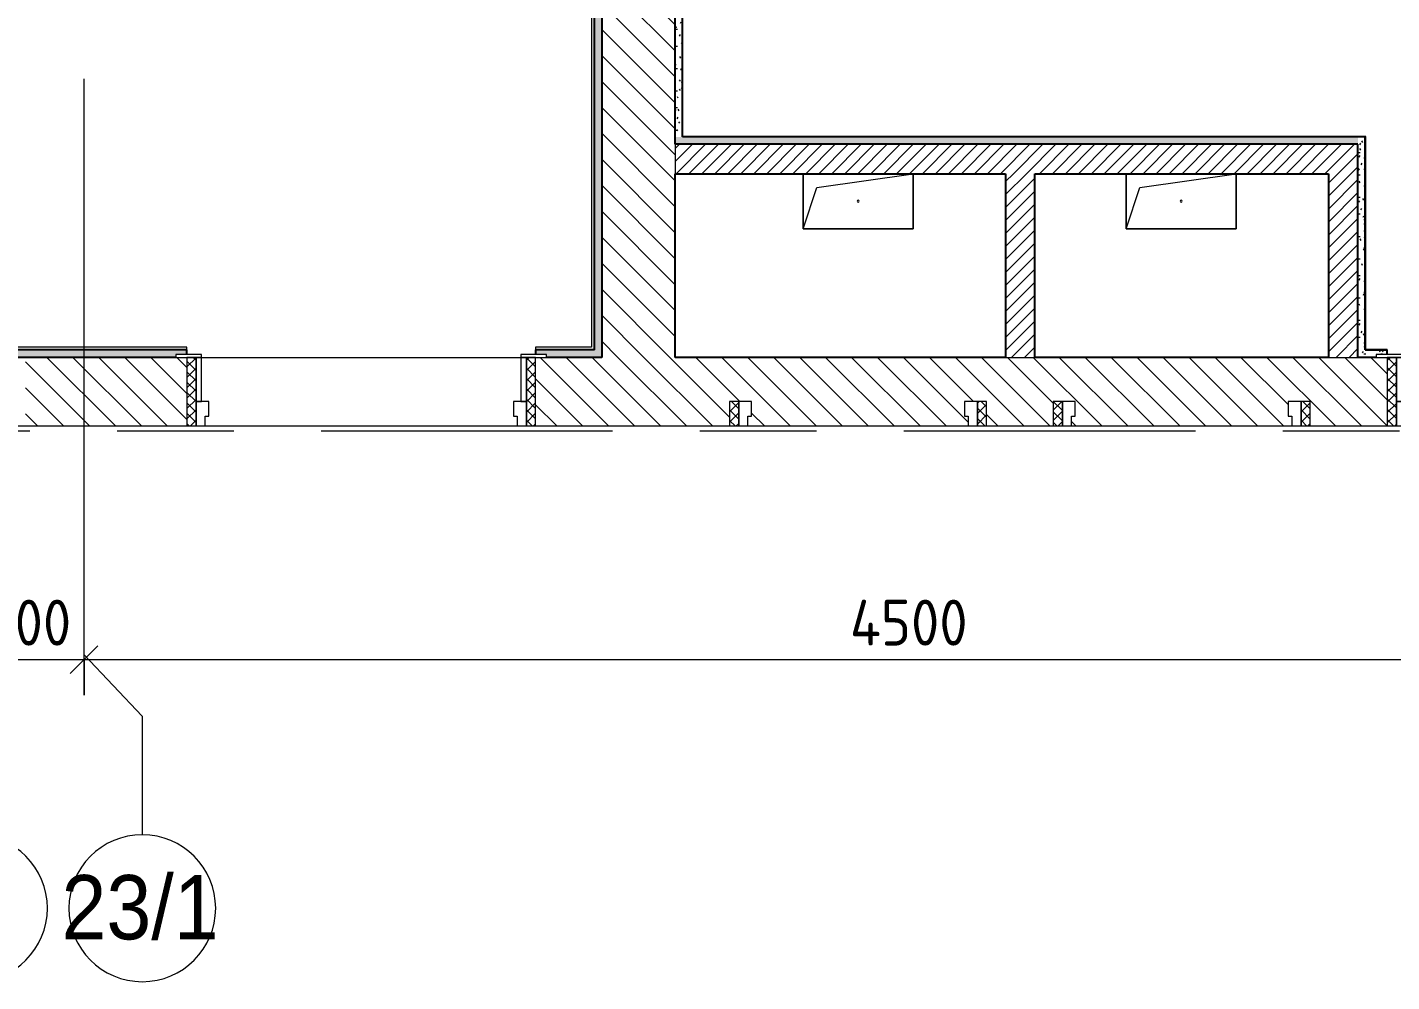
# Model space of a CAD drawing. Header units: millimetres. Extents: x 54725 to 263872, y -8553 to 29614.
# Drawn here: x 84705 to 88422, y 11900 to 14499 of the extents above; entities that cross this region are included whole.
import ezdxf

# ---------------------------------------------------------------- set-up
doc = ezdxf.new("R2010")
doc.units = ezdxf.units.MM
doc.linetypes.add('Осевая', pattern=[1587.5, 317.5, -238.125, 793.75, -238.125])
for name, color, linetype, lineweight in [('A-ANNO-DIMS', 7, 'Continuous', 9), ('A-ANNO-DIMS-50', 7, 'Continuous', 9), ('A-DETL-GENF', 7, 'Continuous', 9), ('A-DOOR', 7, 'Continuous', 9), ('A-DOOR-FRAM', 7, 'Continuous', 15), ('A-DOOR-FRAM-1', 7, 'Continuous', 9), ('A-GENM', 7, 'Continuous', 9), ('A-WALL', 7, 'Continuous', 9), ('I-WALL', 7, 'Continuous', 9), ('Оси', 7, 'Continuous', 9), ('Оси-1', 7, 'Continuous', 20), ('Оси-2', 7, 'Осевая', 9)]:
    doc.layers.add(name, color=color, linetype=linetype, lineweight=lineweight)
doc.layers.add('A-WALL-3', color=7, linetype='Continuous', lineweight=25, true_color=0x3c3c3c)
doc.layers.add('A-WALL-FNSH-2', color=7, linetype='Continuous', lineweight=15, true_color=0x3c3c3c)
doc.styles.add('Arial', font='arial.ttf', dxfattribs={"width": 0.9, "height": 175})
doc.styles.add('ISOCPEUR', font='isocpeur.ttf', dxfattribs={"width": 0.9, "height": 125})
doc.dimstyles.new('ISO-2_5_0_9К_БОЛЬШОЙ', dxfattribs={"dimscale": 304.8, "dimtxt": 124.497647, "dimasz": 0.246063, "dimexe": 0.19685, "dimexo": 0.492126, "dimgap": 0, "dimtad": 1, "dimdec": 0, "dimrnd": 10, "dimzin": 0, "dimdsep": 46, "dimtxsty": 'ISOCPEUR', "dimblk1": 'OBLIQUE', "dimblk2": 'OBLIQUE', "dimsah": 1, "dimcen": 0.09, "dimdle": 0.19685, "dimazin": 0, "dimtfac": 1, "dimtdec": 4, "dimtix": 1, "dimtmove": 0, "dimatfit": 3, "dimfxl": 1, "dimtvp": 1, "dimtolj": 1, "dimtzin": 0, "dimarcsym": 2})
pattern_1 = [(135, (0, 0), (-35.35534, -35.35534), [])]
pattern_2 = [(45, (0, 0), (-17.6776695, 17.6776695), [])]
pattern_3 = [(0, (0, 0), (60.96, 15.24), [5.029, -40.691, 5.029, -40.691, -243.84]), (0, (0, 0), (60.96, 15.24), [-91.44, 5.029, -86.411, 5.029, -40.691, -106.68]), (0, (0, 0), (60.96, 15.24), [-228.6, 5.029, -25.451, 5.029, -71.171]), (120, (22.86, 7.62), (-43.6782272, 45.1729086), [5.029, -40.691, 5.029, -40.691, -243.84]), (120, (22.86, 7.62), (-43.6782272, 45.1729086), [-91.44, 5.029, -86.411, 5.029, -40.691, -106.68]), (120, (22.86, 7.62), (-43.6782272, 45.1729086), [-228.6, 5.029, -25.451, 5.029, -71.171]), (240, (30.48, 38.1), (-17.2817728, -60.4129086), [5.029, -40.691, 5.029, -40.691, -243.84]), (240, (30.48, 38.1), (-17.2817728, -60.4129086), [-91.44, 5.029, -86.411, 5.029, -40.691, -106.68]), (240, (30.48, 38.1), (-17.2817728, -60.4129086), [-228.6, 5.029, -25.451, 5.029, -71.171])]

# ---------------------------------------------------------------- blocks, each defined once
blk = doc.blocks.new('110_Дверь_СКБ_1Ст_Внутренняя1 - Д-8 950x2100h_охрана-31784688-Фрагмент 1_10_ Пищеблок')
at = {"layer": 'A-DOOR'}
h = blk.add_hatch(dxfattribs=at)
h.set_pattern_fill('FP_17', color=256, style=0, pattern_type=2)
h.set_pattern_definition([(135, (1826.41, 164.685), (-14.14214, -14.14214), []), (225, (1826.41, 164.685), (14.14214, -14.14214), [])])
h.paths.add_polyline_path([(462.5, 87.5), (462.5, -100), (487.5, -100), (487.5, 87.5)])
at = {"layer": 'A-DOOR-FRAM-1'}
h = blk.add_hatch(dxfattribs=at)
h.set_pattern_fill('FP_18', color=256, style=0, pattern_type=2)
h.set_pattern_definition([(45, (-296.384, 164.685), (-14.1421, 14.1421), []), (135, (-296.384, 164.685), (-14.1421, -14.1421), [])])
h.paths.add_polyline_path([(-462.5, 87.5), (-462.5, -100), (-437.5, -100), (-437.5, 87.5)])
at = {"layer": 'A-DOOR-FRAM'}
for p, q in [((-462.5, 87.5), (-462.5, -100)), ((-437.5, 87.5), (-437.5, 20)), ((-437.5, -100), (-437.5, 87.5)), ((-412.5, 60), (-412.5, 87.5)), ((437.5, 87.5), (437.5, 60)), ((462.5, 20), (462.5, 87.5)), ((462.5, 87.5), (462.5, -100)), ((487.5, -100), (487.5, 87.5)), ((-402.5, 60), (-412.5, 60)), ((-402.5, 20), (-402.5, 60)), ((437.5, 60), (427.5, 60)), ((427.5, 60), (427.5, 20)), ((-437.5, 20), (-402.5, 20)), ((-422.5, 20), (-437.5, 20)), ((-437.5, 20), (-437.5, -100)), ((-422.5, -100), (-422.5, 20)), ((427.5, 20), (462.5, 20)), ((462.5, 20), (447.5, 20)), ((447.5, 20), (447.5, -100)), ((462.5, -100), (462.5, 20)), ((-422.5, -100), (-492.5, -100)), ((-492.5, -100), (-492.5, -108)), ((-492.5, -108), (-422.5, -108)), ((-462.5, -100), (-437.5, -100)), ((-437.5, -100), (-422.5, -100)), ((-422.5, -108), (-422.5, -100)), ((447.5, -100), (462.5, -100)), ((517.5, -100), (447.5, -100)), ((447.5, -100), (447.5, -108)), ((447.5, -108), (517.5, -108)), ((462.5, -100), (487.5, -100)), ((517.5, -108), (517.5, -100))]:
    blk.add_line(p, q, dxfattribs=at)
blk = doc.blocks.new('110_Дверь_СКБ_1Ст - д-18 700x2100h_Технический шкаф ЭОМ и СС-23257539-Фрагмент 1_10_ Пищеблок')
at = {"layer": 'A-DOOR'}
h = blk.add_hatch(dxfattribs=at)
h.set_pattern_fill('FP_29', color=256, style=0, pattern_type=2)
h.set_pattern_definition([(135, (1951.41, 164.685), (-14.14214, -14.14214), []), (225, (1951.41, 164.685), (14.14214, -14.14214), [])])
h.paths.add_polyline_path([(337.5, 87.5), (337.5, 20), (362.5, 20), (362.5, 87.5)])
at = {"layer": 'A-DOOR-FRAM-1'}
h = blk.add_hatch(dxfattribs=at)
h.set_pattern_fill('FP_30', color=256, style=0, pattern_type=2)
h.set_pattern_definition([(45, (-171.384, 164.685), (-14.1421, 14.1421), []), (135, (-171.384, 164.685), (-14.1421, -14.1421), [])])
h.paths.add_polyline_path([(-337.5, 87.5), (-337.5, 20), (-312.5, 20), (-312.5, 87.5)])
at = {"layer": 'A-DOOR-FRAM'}
for p, q in [((-337.5, 87.5), (-337.5, 20)), ((-312.5, 87.5), (-312.5, 20)), ((-312.5, 20), (-312.5, 87.5)), ((-287.5, 60), (-287.5, 87.5)), ((312.5, 87.5), (312.5, 60)), ((337.5, 20), (337.5, 87.5)), ((337.5, 87.5), (337.5, 20)), ((362.5, 20), (362.5, 87.5)), ((-277.5, 60), (-287.5, 60)), ((-277.5, 20), (-277.5, 60)), ((312.5, 60), (302.5, 60)), ((302.5, 60), (302.5, 20)), ((-337.5, 20), (-312.5, 20)), ((-312.5, 20), (-277.5, 20)), ((302.5, 20), (337.5, 20)), ((337.5, 20), (362.5, 20))]:
    blk.add_line(p, q, dxfattribs=at)
blk = doc.blocks.new('GM_Отверстие прямоугольное _в плите_ - Отверстие-V11-Фрагмент 1_10_ Пищеблок')
at = {"layer": 'A-GENM'}
for p, q in [((-150, -75), (-150, 75)), ((-150, 75), (-150, -75)), ((-112.5, 37.5), (150, 75)), ((150, 75), (150, -75)), ((150, -75), (150, 75)), ((-150, -75), (-112.5, 37.5)), ((150, -75), (-150, -75)), ((-150, -75), (150, -75))]:
    blk.add_line(p, q, dxfattribs=at)
for start, end in [(360, 180), (180, 360)]:
    blk.add_arc((0, 0), 2.5, start, end, dxfattribs=at)
blk = doc.blocks.new('DET_L_Линия разрыва - М100-30705228-Фрагмент 1_10_ Пищеблок')
at = {"layer": 'A-DETL-GENF'}
blk.add_line((35720, 0), (18160, 0), dxfattribs=at)
blk = doc.blocks.new('Ось сетки - D8-29747960-Фрагмент 1_10_ Пищеблок')
at = {"layer": 'Оси-1'}
for start, end in [(360, 180), (180, 360)]:
    blk.add_arc((0, 0), 4, start, end, dxfattribs=at)
blk = doc.blocks.new('DIMBLOCK16-Фрагмент 1_10_ Пищеблок')
at = {"layer": 'A-ANNO-DIMS-50'}
for p, q in [((84560, 12679.9), (84560, 12836.9)), ((84860, 12679.9), (84860, 12836.9)), ((84560, 12776.9), (84860, 12776.9)), ((84560, 12776.9), (84560, 12679.9)), ((84860, 12776.9), (84860, 12679.9))]:
    blk.add_line(p, q, dxfattribs=at)
at = {"layer": 'A-ANNO-DIMS-50', "lineweight": 20}
for p, q in [((84560, 12776.9), (84597.5, 12814.4)), ((84860, 12776.9), (84897.5, 12814.4)), ((84560, 12776.9), (84522.5, 12739.4)), ((84860, 12776.9), (84822.5, 12739.4))]:
    blk.add_line(p, q, dxfattribs=at)
at = {"layer": 'A-ANNO-DIMS-50', "color": 0, "insert": (84591.5, 12940.2), "char_height": 125, "width": 284.429, "attachment_point": 1, "line_spacing_factor": 1.149209, "style": 'ISOCPEUR'}
blk.add_mtext('300', dxfattribs=at)
blk = doc.blocks.new('_Oblique')
at = {"color": 0, "linetype": 'ByBlock', "lineweight": -2}
blk.add_line((-0.5, -0.5), (0.5, 0.5), dxfattribs=at)
blk = doc.blocks.new('DIMBLOCK17-Фрагмент 1_10_ Пищеблок')
at = {"layer": 'A-ANNO-DIMS-50'}
for p, q in [((84860, 12679.9), (84860, 12836.9)), ((89360, 12679.9), (89360, 12836.9)), ((84860, 12776.9), (89420, 12776.9)), ((84860, 12776.9), (84860, 12679.9)), ((89360, 12776.9), (89360, 12679.9))]:
    blk.add_line(p, q, dxfattribs=at)
at = {"layer": 'A-ANNO-DIMS-50', "lineweight": 20}
for p, q in [((84860, 12776.9), (84897.5, 12814.4)), ((89360, 12776.9), (89397.5, 12814.4)), ((84860, 12776.9), (84822.5, 12739.4)), ((89360, 12776.9), (89322.5, 12739.4))]:
    blk.add_line(p, q, dxfattribs=at)
at = {"layer": 'A-ANNO-DIMS-50', "color": 0, "insert": (86946, 12940.2), "char_height": 125, "width": 393.604, "attachment_point": 1, "line_spacing_factor": 1.149209, "style": 'ISOCPEUR'}
blk.add_mtext('4500', dxfattribs=at)

msp = doc.modelspace()

# ---------------------------------------------------------------- hatches: boundary and pattern name
at = {"layer": 'I-WALL'}
h = msp.add_hatch(dxfattribs=at)
h.set_pattern_fill('FP_35', color=256, style=0, pattern_type=2)
h.set_pattern_definition(pattern_3)
h.paths.add_polyline_path([(86250, 13620), (86270, 13620), (86270, 16100), (86250, 16100), (86250, 13628)])
h = msp.add_hatch(dxfattribs=at)
h.set_pattern_fill('FP_5', color=256, style=0, pattern_type=2)
h.set_pattern_definition(pattern_1)
h.paths.add_polyline_path([(86470, 13600), (86470, 16100), (86270, 16100), (86270, 13600)])
h = msp.add_hatch(dxfattribs=at)
h.set_pattern_fill('FP_35', color=256, style=0, pattern_type=2)
h.set_pattern_definition(pattern_3)
h.paths.add_polyline_path([(86490, 14200), (86490, 14650), (86470, 14650), (86470, 14200)])
h = msp.add_hatch(dxfattribs=at)
h.set_pattern_fill('FP_35', color=256, style=0, pattern_type=2)
h.set_pattern_definition(pattern_3)
h.paths.add_polyline_path([(88330, 14180), (88330, 14200), (86470, 14200), (86470, 14180), (87751.1, 14180)])
h = msp.add_hatch(dxfattribs=at)
h.set_pattern_fill('FP_35', color=256, style=0, pattern_type=2)
h.set_pattern_definition(pattern_3)
h.paths.add_polyline_path([(88330, 13600), (88350, 13600), (88350, 14200), (88330, 14200), (88330, 13986.4)])
h = msp.add_hatch(dxfattribs=at)
h.set_pattern_fill('FP_28', color=256, style=0, pattern_type=2)
h.set_pattern_definition(pattern_2)
h.paths.add_polyline_path([(88250, 14100), (88330, 14100), (88330, 14180), (86470, 14180), (86470, 14100), (87751.1, 14100)])
h = msp.add_hatch(dxfattribs=at)
h.set_pattern_fill('FP_28', color=256, style=0, pattern_type=2)
h.set_pattern_definition(pattern_2)
h.paths.add_polyline_path([(87370, 13600), (87450, 13600), (87450, 14100), (87370, 14100), (87370, 13986.4)])
h = msp.add_hatch(dxfattribs=at)
h.set_pattern_fill('FP_28', color=256, style=0, pattern_type=2)
h.set_pattern_definition(pattern_2)
h.paths.add_polyline_path([(88330, 13600), (88330, 14100), (88250, 14100), (88250, 13600)])
h = msp.add_hatch(dxfattribs=at)
h.set_pattern_fill('FP_35', color=256, style=0, pattern_type=2)
h.set_pattern_definition(pattern_3)
h.paths.add_polyline_path([(86120, 13600), (86270, 13600), (86270, 13620), (86090, 13620), (86090, 13608), (86120, 13608), (86120, 13603.8)])
h.paths.add_polyline_path([(85110, 13600), (85110, 13608), (85140, 13608), (85140, 13620), (73861.6, 13620), (73871.6, 13600), (83153.7, 13600)])
h.paths.add_polyline_path([(73665.3, 13600), (73759.1, 13600), (73769.1, 13620), (70810, 13620), (70810, 13600), (71660.4, 13600)])
h = msp.add_hatch(dxfattribs=at)
h.set_pattern_fill('FP_35', color=256, style=0, pattern_type=2)
h.set_pattern_definition(pattern_3)
h.paths.add_polyline_path([(88350, 13600), (88380, 13600), (88380, 13608), (88410, 13608), (88410, 13620), (88350, 13620)])
h = msp.add_hatch(dxfattribs=at)
h.set_pattern_fill('FP_5', color=256, style=0, pattern_type=2)
h.set_pattern_definition(pattern_1)
h.paths.add_polyline_path([(86113.8, 13412.5), (86618.4, 13412.5), (86618.4, 13480), (86678.4, 13480), (86678.4, 13440), (86668.4, 13440), (86668.4, 13412.5), (87268.4, 13412.5), (87268.4, 13440), (87258.4, 13440), (87258.4, 13480), (87318.4, 13480), (87318.4, 13412.5), (87500, 13412.5), (87500, 13480), (87560, 13480), (87560, 13440), (87550, 13440), (87550, 13412.5), (88150, 13412.5), (88150, 13440), (88140, 13440), (88140, 13480), (88200, 13480), (88200, 13412.5), (88410, 13412.5), (88410, 13600), (86090, 13600), (86090, 13412.5), (86101.3, 13412.5)])
h.paths.add_polyline_path([(84700, 13412.5), (85140, 13412.5), (85140, 13600), (84700, 13600)])

# ---------------------------------------------------------------- linework, layer by layer
at = {"layer": 'A-WALL'}
for p, q in [((86470, 14180), (86470, 14100)), ((87370, 13600), (87450, 13600)), ((88250, 13600), (88330, 13600))]:
    msp.add_line(p, q, dxfattribs=at)
at = {"layer": 'A-WALL-3'}
for p, q in [((86270, 16100), (86270, 13600)), ((86250, 13620), (86250, 16080)), ((86470, 14180), (86470, 14650)), ((86490, 14200), (86490, 14630)), ((88350, 14200), (86490, 14200)), ((88350, 13620), (88350, 14200)), ((88330, 14180), (86470, 14180)), ((88330, 13600), (88330, 14180)), ((86470, 13600), (86470, 14100)), ((86470, 14100), (87370, 14100)), ((87370, 14100), (87370, 13600)), ((87450, 14100), (88250, 14100)), ((87450, 13600), (87450, 14100)), ((88250, 14100), (88250, 13600)), ((85140, 13620), (73861.6, 13620)), ((85140, 13608), (85140, 13620)), ((86090, 13620), (86090, 13608)), ((86250, 13620), (86090, 13620)), ((88350, 13620), (88410, 13620)), ((88410, 13608), (88410, 13620)), ((85110, 13600), (73871.6, 13600)), ((86270, 13600), (86120, 13600)), ((87370, 13600), (86470, 13600)), ((88250, 13600), (87450, 13600)), ((88380, 13600), (88330, 13600))]:
    msp.add_line(p, q, dxfattribs=at)
at = {"layer": 'A-WALL-FNSH-2'}
for p, q in [((86242, 16072), (86242, 13628)), ((86491, 14201), (86491, 14630)), ((88351, 14201), (86491, 14201)), ((88351, 13621), (88351, 14201)), ((85140, 13628), (73857.6, 13628)), ((85140, 13620), (85140, 13628)), ((86242, 13628), (86090, 13628)), ((86090, 13628), (86090, 13620)), ((88410, 13621), (88351, 13621)), ((88410, 13620), (88410, 13621))]:
    msp.add_line(p, q, dxfattribs=at)
at = {"layer": 'I-WALL'}
msp.add_line((85180, 13600), (86050, 13600), dxfattribs=at)
at = {"layer": 'Оси'}
for p, q in [((84860, 12790.4), (84860, 14040.4)), ((84860, 12790.4), (85018.5, 12623.3)), ((85018.5, 12623.3), (85018.5, 12300))]:
    msp.add_line(p, q, dxfattribs=at)
at = {"layer": 'Оси-2'}
for p, q in [((84860, 14040.4), (84860, 20665.1)), ((56375.2, 13400), (90566.7, 13400))]:
    msp.add_line(p, q, dxfattribs=at)

# ---------------------------------------------------------------- block references
at = {"layer": 'A-DETL-GENF'}
msp.add_blockref('DET_L_Линия разрыва - М100-30705228-Фрагмент 1_10_ Пищеблок', (56105.3, 13412.5), dxfattribs=at)
at = {"layer": 'A-DOOR', "rotation": 180}
for name, p in [('110_Дверь_СКБ_1Ст_Внутренняя1 - Д-8 950x2100h_охрана-31784688-Фрагмент 1_10_ Пищеблок', (85627.5, 13500)), ('110_Дверь_СКБ_1Ст_Внутренняя1 - Д-8 950x2100h_охрана-31784688-Фрагмент 1_10_ Пищеблок', (88897.5, 13500)), ('110_Дверь_СКБ_1Ст - д-18 700x2100h_Технический шкаф ЭОМ и СС-23257539-Фрагмент 1_10_ Пищеблок', (86980.9, 13500)), ('110_Дверь_СКБ_1Ст - д-18 700x2100h_Технический шкаф ЭОМ и СС-23257539-Фрагмент 1_10_ Пищеблок', (87862.5, 13500))]:
    msp.add_blockref(name, p, dxfattribs=at)
at = {"layer": 'A-GENM'}
for p in [(86968.4, 14025), (87848.4, 14025)]:
    msp.add_blockref('GM_Отверстие прямоугольное _в плите_ - Отверстие-V11-Фрагмент 1_10_ Пищеблок', p, dxfattribs=at)
at = {"layer": 'Оси-1', "xscale": 49.99999999999998, "yscale": 49.99999999999998, "zscale": 49.99999999999998}
for p in [(84560, 12100), (85018.5, 12100)]:
    msp.add_blockref('Ось сетки - D8-29747960-Фрагмент 1_10_ Пищеблок', p, dxfattribs=at)

# ---------------------------------------------------------------- texts
at = {"layer": 'Оси', "insert": (84798.4, 12190.3), "char_height": 175, "width": 530.316, "attachment_point": 1, "style": 'Arial'}
msp.add_mtext('23/1', dxfattribs=at)

# ---------------------------------------------------------------- dimensions: what is measured, and where the dimension line sits
at = {"layer": 'A-ANNO-DIMS'}
for base, p1, p2, override, picture, middle in [((84860, 12776.9), (84560, 12829.9), (84860, 12829.9), {"dimpost": '<>', "dimfxl": 300}, 'DIMBLOCK16-Фрагмент 1_10_ Пищеблок', (84710, 12839.4)), ((89360, 12776.9), (84860, 12829.9), (89360, 12829.9), {"dimpost": '<>', "dimfxl": 4500}, 'DIMBLOCK17-Фрагмент 1_10_ Пищеблок', (87110, 12839.4))]:
    dim = msp.add_linear_dim(base=base, p1=p1, p2=p2, dimstyle='ISO-2_5_0_9К_БОЛЬШОЙ', override=override, dxfattribs=at)
    dim.commit()
    dim.dimension.update_dxf_attribs({"geometry": picture, "text_midpoint": middle})

doc.saveas('drawing.dxf')
